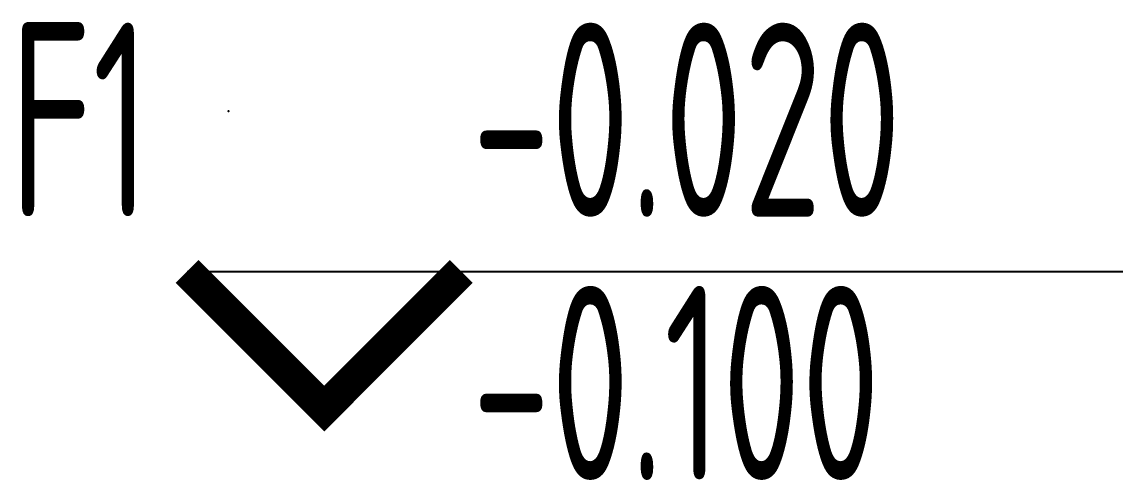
# Model space of a CAD drawing. Header units: millimetres. Extents: x 11536546 to 24947533, y -12764720 to -6308891.
# Drawn here: x 24945830 to 24947533, y -12764720 to -12764012 of the extents above; entities that cross this region are included whole.
import ezdxf
from ezdxf.enums import TextEntityAlignment as Align

# ---------------------------------------------------------------- set-up
doc = ezdxf.new("R2010")
doc.units = ezdxf.units.MM
doc.header["$LTSCALE"] = 10
doc.layers.add('A2-RB-F5$0$A-SYMB', color=4, linetype='Continuous')
doc.styles.add('A2-RB-F5$0$XD2008', font='hzs.shx', dxfattribs={"width": 0.7, "bigfont": 'hztxt.shx'})

# ---------------------------------------------------------------- blocks, each defined once
blk = doc.blocks.new('A2-RB-F5$0$ECADI-TAG-HGHT（国标）')
at = {"color": 1}
blk.add_line((-2.121, 2.121), (12.355, 2.121), dxfattribs=at)
at = {"color": 1, "const_width": 0.5}
blk.add_lwpolyline([(-2.121, 2.121), (0, 0), (2.121, 2.121)], dxfattribs=at)
at = {"color": 1}
blk.add_point((-1.481, 4.6), dxfattribs=at)
at = {"style": 'A2-RB-F5$0$XD2008', "width": 0.7}
blk.add_attdef('FL', text='', height=3, dxfattribs=at).set_placement((-2.689, 2.967), align=Align.RIGHT)
for tag, p in [('F.F.L.', (2.284, 2.967)), ('T.O.S.', (2.284, -1.104))]:
    blk.add_attdef(tag, p, '', height=3, dxfattribs=at)
blk = doc.blocks.new('A2-RB-F5')
at = {"layer": 'A2-RB-F5$0$A-SYMB', "xscale": 100, "yscale": 100, "zscale": 100}
blk.add_blockref('A2-RB-F5$0$ECADI-TAG-HGHT（国标）', (24946297.5, -12764610), dxfattribs=at).add_auto_attribs({'F.F.L.': '-0.020', 'T.O.S.': '-0.100', 'FL': 'F1'})

msp = doc.modelspace()

# ---------------------------------------------------------------- block references
msp.add_blockref('A2-RB-F5', (0, 0))
msp.add_blockref('A2-RB-F5', (0, 0))

doc.saveas('drawing.dxf')
